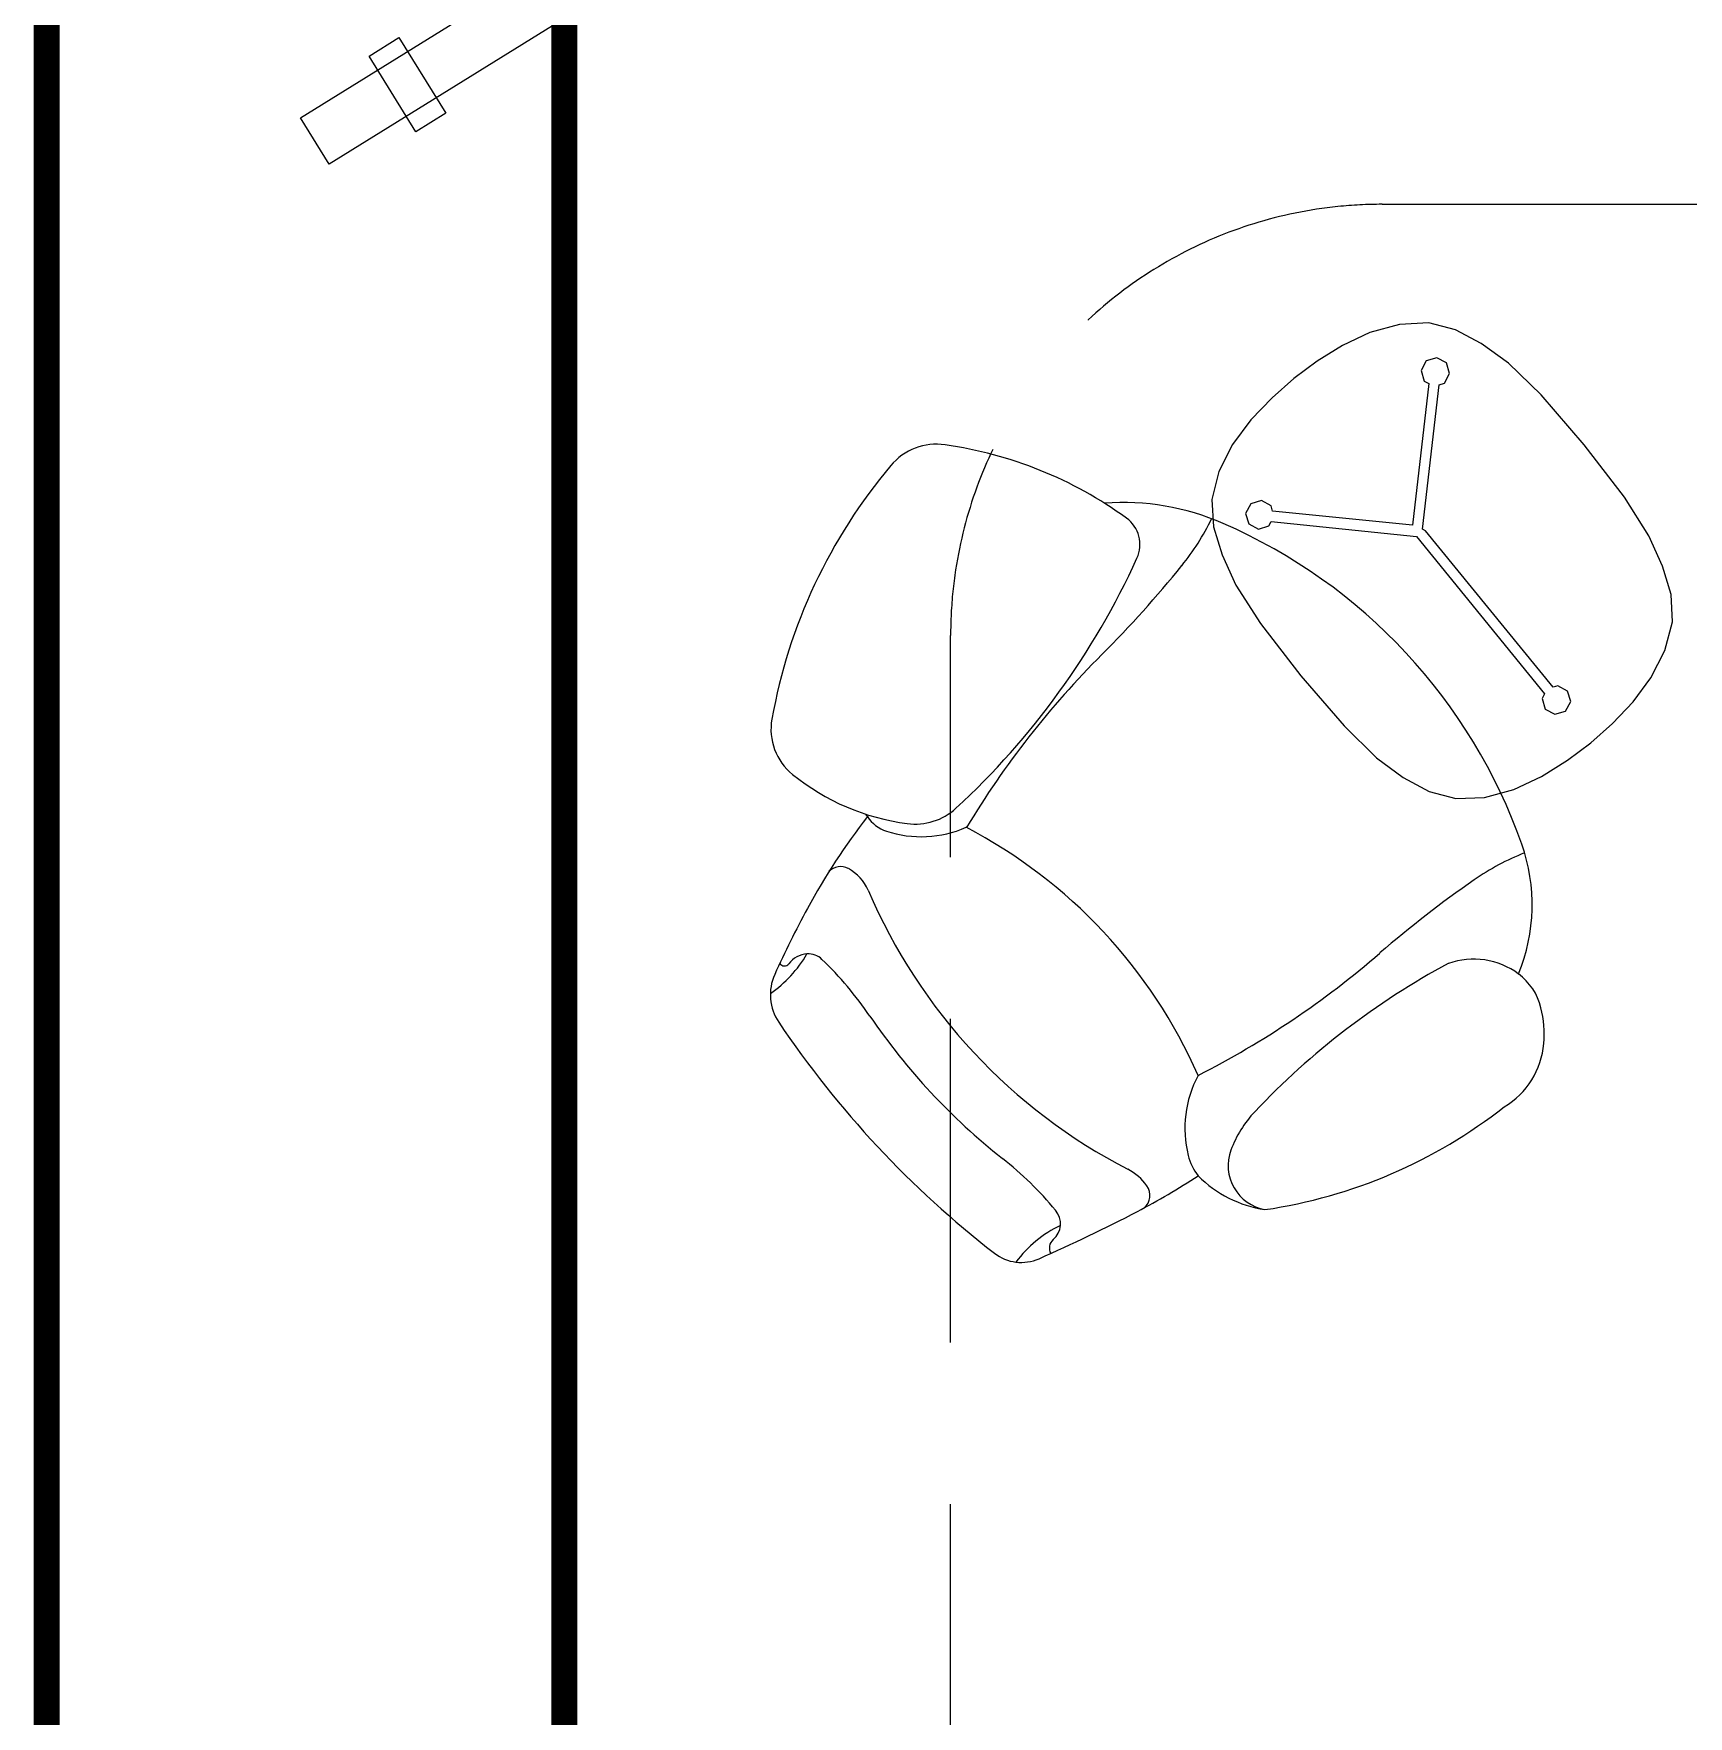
# Model space of a CAD drawing. Header units: millimetres. Extents: x 148480 to 578986, y 39883 to 155062.
# Drawn here: x 242397 to 244314, y 102611 to 104561 of the extents above; entities that cross this region are included whole.
import ezdxf

# ---------------------------------------------------------------- set-up
doc = ezdxf.new("R2010")
doc.units = ezdxf.units.MM
doc.linetypes.add('CENTER', pattern=[2, 1.25, -0.25, 0.25, -0.25])
doc.linetypes.add('HIDDEN', pattern=[0.375, 0.25, -0.125])
for name, color, linetype in [('CEN', 252, 'CENTER'), ('Flooring', 44, 'Continuous'), ('I - MODULAR', 44, 'Continuous'), ('Layer2', 4, 'Continuous'), ('Layer4', 6, 'Continuous'), ('M-HVAC VRV PIPE', 4, 'Continuous')]:
    doc.layers.add(name, color=color, linetype=linetype)
doc.layers.add('FRAME', color=7, linetype='Continuous', true_color=0xb59667)
doc.layers.add('top', color=7, linetype='Continuous', true_color=0x5e7465)
doc.layers.add('I-FURN', color=30, linetype='Continuous', lineweight=5)

# ---------------------------------------------------------------- blocks, each defined once
blk = doc.blocks.new('GFC1')
at = {"layer": 'CEN', "color": 8, "linetype": 'HIDDEN', "lineweight": 0, "ltscale": 1500}
for p, q in [((315044.3, 100526.4), (315044.3, 105940.7)), ((315644.3, 100526.4), (315644.3, 105940.7))]:
    blk.add_line(p, q, dxfattribs=at)
at = {"layer": 'Flooring', "color": 8, "linetype": 'HIDDEN', "ltscale": 1500}
for p, q in [((316591.9, 105349.4), (318113.6, 105349.4)), ((316091.9, 102905.1), (316091.9, 104849.4))]:
    blk.add_line(p, q, dxfattribs=at)
blk.add_arc((316591.9, 104849.4), 500, 90, 180, dxfattribs=at)
at = {"layer": 'FRAME', "color": 8, "linetype": 'Continuous', "lineweight": 0}
blk.add_lwpolyline([(316437.4, 104978.9), (316448.6, 104972.8), (316460.8, 104976.5), (316463.5, 104981.6), (316631.6, 104964.5), (316780.3, 104781.9), (316777.3, 104776.4), (316781, 104764.2), (316792.2, 104758.2), (316804.4, 104761.8), (316810.5, 104773), (316806.8, 104785.2), (316795.6, 104791.3), (316790, 104789.6), (316642.3, 104970.8), (316638.7, 104972.8), (316658, 105140.2), (316664.1, 105142.1), (316670.2, 105153.3), (316666.5, 105165.5), (316655.3, 105171.6), (316643.1, 105167.9), (316637.1, 105156.7), (316640.7, 105144.5), (316645.9, 105141.7), (316627, 104977.4), (316465, 104993.8), (316463.2, 104999.9), (316452, 105005.9), (316439.8, 105002.3), (316433.7, 104991.1), (316437.4, 104978.9)], close=True, dxfattribs=at)
at = {"layer": 'I - MODULAR', "color": 8, "linetype": 'Continuous'}
for points in [[(316461.8, 106071.9), (315371.7, 105395.8), (315338.4, 105449.5), (316428.5, 106125.6)], [(315507, 105455), (315472.3, 105433.5), (315417.9, 105521.2), (315452.6, 105542.7)]]:
    blk.add_lwpolyline(points, close=True, dxfattribs=at)
at = {"layer": 'I-FURN', "color": 8}
for centre, radius, start, end in [((316075.9, 105001.4), 69.9, 82.0526, 139.8488), ((316021.1, 104609), 466, 53.9136, 82.0526), ((316500.6, 104643.2), 625.4, 139.8488, 169.9203), ((316291.6, 104712.9), 290.8, 66.4736, 94.2103), ((316273.2, 104954.9), 38.1, 335.5197, 53.9136), ((316136.5, 105110.3), 286.7, 321.1463, 334.0582), ((316153.8, 104396.2), 636.1, 19.4077, 66.4736), ((315486.3, 105313.1), 902.7, 312.6661, 335.5197), ((315361.5, 105734.7), 1281.9, 314.9595, 321.1463), ((317005.6, 104088.2), 1044.9, 134.9595, 148.9631), ((315951, 104740.9), 67.3, 169.9203, 231.011), ((316076.5, 104895.9), 266.7, 231.011, 262.4872), ((316630.8, 104149.5), 802.4, 142.3455, 151.4399), ((316100.5, 104730), 138.5, 219.1705, 220.7304), ((316030.4, 104662.3), 41.6, 213.0417, 251.8042), ((316050.7, 104700.7), 69.8, 262.4872, 312.6661), ((316057.9, 104745.9), 129.6, 251.8042, 293.6526), ((315835.6, 104101.4), 593, 23.6869, 62.4585), ((316862, 104330.7), 286.7, 111.4833, 124.7351), ((316554.4, 104537.4), 211.4, 337.703, 19.4077), ((315964.5, 104563.1), 18.6, 61.593, 136.9429), ((315948.8, 104533.9), 51.7, 23.1669, 61.593), ((316596.7, 104811.1), 653, 203.1669, 242.7144), ((317429.1, 103512.9), 1281.9, 124.7351, 130.9218), ((316926, 103988.8), 1138.5, 151.4399, 155.7367), ((315797.6, 104555.6), 148.3, 305.1645, 329.5268), ((315927.6, 104451.5), 29, 94.2281, 142.7846), ((315927.1, 104457.8), 22.7, 46.0824, 94.2281), ((315905, 105271), 1044.9, 296.9595, 310.9218), ((315940.2, 104433.1), 57.2, 155.7367, 213.911), ((315899.3, 104473), 6.49, 213.6729, 322.7846), ((315653.6, 104173.7), 417, 34.2266, 46.0824), ((317095.4, 103680.2), 897.2, 118.4006, 136.5262), ((316697.9, 104387.1), 87.3, 53.3545, 109.5492), ((316708.3, 104401.2), 69.8, 13.932, 53.3545), ((316652, 104387.2), 127.8, 355.1969, 13.932), ((316852, 105046.1), 1155.9, 213.911, 232.1447), ((316613.3, 104826.6), 743.7, 214.2266, 231.6547), ((316685.2, 104384.5), 94.5, 300.7274, 355.1969), ((316492.9, 104278.4), 129.6, 151.8042, 194.0771), ((316370.8, 104764.8), 587, 278.3538, 308.159), ((316538.1, 104208.6), 129.2, 136.5262, 159.9625), ((315893.2, 103916.3), 417, 39.7989, 51.6547), ((316429.8, 104262.6), 64.5, 194.0771, 217.6935), ((316465.4, 104235.1), 51.9, 159.9625, 259.5892), ((316268.9, 104175.8), 61.9, 35.4713, 62.7144), ((315938.1, 104893.8), 802.4, 297.4805, 303.3046), ((316476.8, 104321), 138.5, 224.9291, 261.3856), ((316303.7, 104200.6), 19.2, 310.2497, 35.4713), ((316194.9, 104167.7), 24.3, 310.6125, 39.7989), ((316279.1, 104040.5), 138.8, 115.6101, 143.4208), ((315392.8, 105942.3), 1984.3, 293.8265, 297.4805), ((316219, 104139.6), 12.7, 130.6125, 210.1319), ((316173.8, 104173.6), 50.8, 232.1447, 293.8265)]:
    blk.add_arc(centre, radius, start, end, dxfattribs=at)
at = {"layer": 'top', "color": 8, "linetype": 'Continuous', "lineweight": 0}
blk.add_lwpolyline([(316497.8, 104802.9), (316547.8, 104744.8), (316585.5, 104707.9), (316616.5, 104685.1), (316646.4, 104668.8), (316677.2, 104660.6), (316710.6, 104661.9), (316744.5, 104671.1), (316776.6, 104686.2), (316806.6, 104705), (316833.7, 104725.3), (316858.8, 104747.6), (316882.7, 104772.5), (316903.5, 104800.6), (316919.7, 104832.3), (316928.5, 104865.3), (316926.9, 104897.2), (316917, 104929.9), (316901.1, 104965.2), (316872.9, 105009.9), (316826.1, 105070.6), (316776.1, 105128.6), (316738.2, 105165.3), (316706.9, 105187.9), (316677, 105204), (316646.1, 105212), (316612, 105210.2), (316577.7, 105200.7), (316545.9, 105185.9), (316516.7, 105167.7), (316489.8, 105147.6), (316464.4, 105125.1), (316439.9, 105099.6), (316418.6, 105071.1), (316402.8, 105039.8), (316394.7, 105007.4), (316396.6, 104975.6), (316406.4, 104943), (316422.5, 104908), (316451, 104863.6), (316497.8, 104802.9)], close=True, dxfattribs=at)
blk = doc.blocks.new('BEAM')
at = {"layer": 'CEN', "color": 11, "linetype": 'HIDDEN', "lineweight": 0, "ltscale": 1500, "const_width": 30}
for points in [[(375044.3, 100526.4), (375044.3, 105940.7)], [(375644.3, 100526.4), (375644.3, 105940.7)]]:
    blk.add_lwpolyline(points, dxfattribs=at)
blk = doc.blocks.new('BEE')
at = {"layer": 'M-HVAC VRV PIPE', "linetype": 'Continuous'}
blk.add_blockref('BEAM', (0, 0), dxfattribs=at)

msp = doc.modelspace()

# ---------------------------------------------------------------- block references
at = {"layer": 'Layer4', "linetype": 'Continuous', "rotation": 360}
msp.add_blockref('GFC1', (-72632.4, -986), dxfattribs=at)

# ---------------------------------------------------------------- next in the draw order: block references
at = {"layer": 'Layer2', "linetype": 'Continuous', "rotation": 360}
msp.add_blockref('BEE', (-132632.4, -986), dxfattribs=at)

doc.saveas('drawing.dxf')
